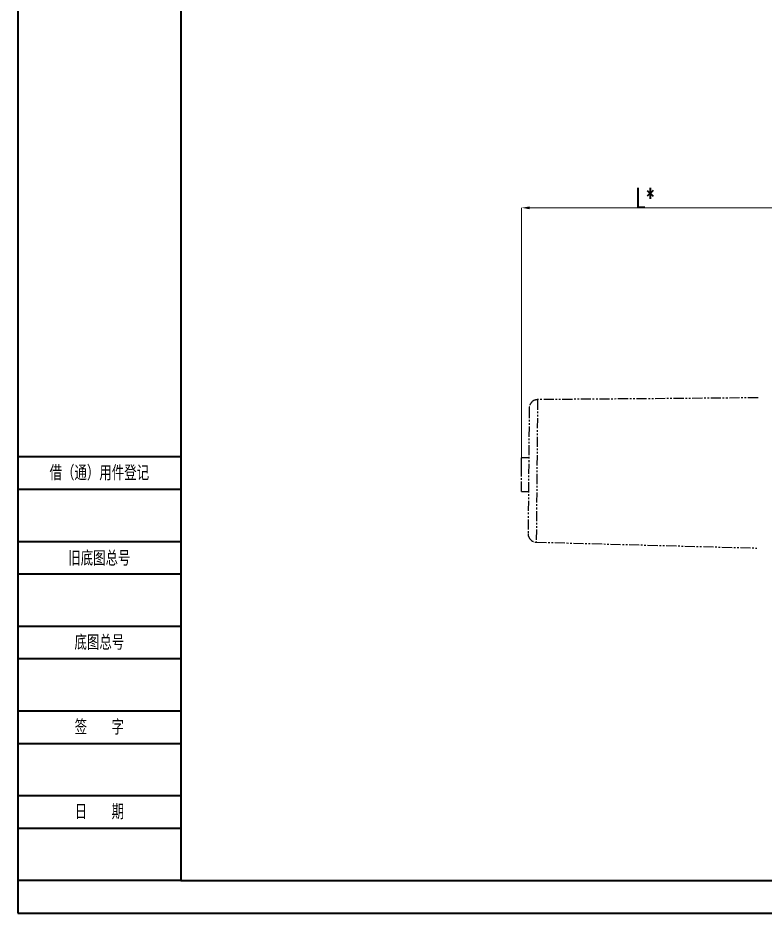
# Model space of a CAD drawing. Header units: millimetres. Extents: x 7861 to 11104, y 3791 to 6084.
# Drawn here: x 7861 to 8746, y 3791 to 4852 of the extents above; entities that cross this region are included whole.
import ezdxf

# ---------------------------------------------------------------- set-up
doc = ezdxf.new("R2010")
doc.units = ezdxf.units.MM
doc.linetypes.add('双点画线', pattern=[22, 12, -2, 2, -2, 2, -2])
for name, color, linetype, lineweight in [('AM_BOR', 7, 'Continuous', 50), ('文字', 7, 'Continuous', 13), ('标注', 3, 'Continuous', 13), ('粗实线', 7, 'Continuous', 40)]:
    doc.layers.add(name, color=color, linetype=linetype, lineweight=lineweight)
doc.styles.add('SLDTEXTSTYLE1', font='txt.shx', dxfattribs={"width": 0.7, "bigfont": 'gbcbig.shx'})
doc.styles.add('标注', font='txt.shx', dxfattribs={"width": 0.7, "height": 3.5})
doc.dimstyles.new('SLDDIMSTYLE12$0', dxfattribs={"dimtxt": 12, "dimasz": 10, "dimexe": 0, "dimexo": 0.0625, "dimgap": 0.875, "dimtad": 1, "dimdec": 1, "dimlfac": 1.8, "dimrnd": 1e-09, "dimzin": 12, "dimdsep": 46, "dimtxsty": 'SLDTEXTSTYLE1', "dimcen": 0.09, "dimdle": 8.16, "dimclrd": 3, "dimclre": 3, "dimadec": 0, "dimazin": 3, "dimtfac": 1, "dimtdec": 1, "dimtofl": 0, "dimtmove": 0, "dimatfit": 3, "dimfxl": 0, "dimfrac": 2, "dimtolj": 1, "dimlwd": 5, "dimlwe": 5, "dimarcsym": 0})

# ---------------------------------------------------------------- blocks, each defined once
blk = doc.blocks.new('*D94')
at = {"layer": 'Defpoints', "color": 0, "transparency": 16777216}
for p in [(8806.5, 4626.7), (8457.6, 4330.3), (8806.5, 4329.4)]:
    blk.add_point(p, dxfattribs=at)
at = {"layer": '标注', "color": 3, "lineweight": 5, "transparency": 16777216}
blk.add_line((8457.6, 4330.4), (8457.6, 4626.7), dxfattribs=at)
at = {"layer": '标注', "color": 3, "linetype": 'Continuous', "lineweight": 5, "transparency": 16777216}
for p, q in [((8467.6, 4626.7), (8796.5, 4626.7)), ((8806.5, 4329.5), (8806.5, 4626.7))]:
    blk.add_line(p, q, dxfattribs=at)
at = {"layer": '标注', "color": 3, "transparency": 16777216}
for points in [[(8467.6, 4628.3), (8467.6, 4625), (8457.6, 4626.7)], [(8796.5, 4628.3), (8796.5, 4625), (8806.5, 4626.7)]]:
    blk.add_solid(points, dxfattribs=at)
at = {"layer": '标注', "color": 0, "transparency": 16777216, "insert": (8604.3, 4639), "char_height": 10, "attachment_point": 5, "style": 'SLDTEXTSTYLE1'}
blk.add_mtext('\\A1;{\\H2.28571x;L*}', dxfattribs=at)
blk = doc.blocks.new('rA3')
at = {"layer": '粗实线'}
for p, q in [((333.38, 421.26), (333.38, 124.26)), ((358.38, 416.26), (358.38, 129.26)), ((358.38, 194.26), (333.38, 194.26)), ((358.38, 189.26), (333.38, 189.26)), ((358.38, 181.26), (333.38, 181.26)), ((358.38, 176.26), (333.38, 176.26)), ((358.38, 168.26), (333.38, 168.26)), ((358.38, 163.26), (333.38, 163.26)), ((358.38, 155.26), (333.38, 155.26)), ((358.38, 150.26), (333.38, 150.26)), ((358.38, 142.26), (333.38, 142.26)), ((358.38, 137.26), (333.38, 137.26)), ((358.38, 129.26), (333.38, 129.26)), ((358.38, 129.26), (748.38, 129.26)), ((333.38, 124.26), (753.38, 124.26))]:
    blk.add_line(p, q, dxfattribs=at)
at = {"layer": '文字', "char_height": 2, "width": 25, "attachment_point": 5, "style": '标注'}
for s, insert in [('{\\fSimSun|b0|i0|c134|p54;借（通）用件登记}', (345.88, 191.76)), ('{\\fSimSun|b0|i0|c134|p54;旧底图总号}', (345.88, 178.67)), ('{\\fSimSun|b0|i0|c134|p54;底图总号}', (345.88, 165.76)), ('{\\fSimSun|b0|i0|c134|p54;签}   {\\fSimSun|b0|i0|c134|p54;字}', (345.88, 152.76)), ('{\\fSimSun|b0|i0|c134|p54;日}   {\\fSimSun|b0|i0|c134|p54;期}', (345.88, 139.76))]:
    blk.add_mtext(s, dxfattribs=dict(at, insert=insert))

msp = doc.modelspace()

# ---------------------------------------------------------------- linework, layer by layer
at = {"color": 7, "linetype": '双点画线', "lineweight": 25}
for p, q in [((8476.812, 4399.393), (8475.249, 4230.518)), ((8738.018, 4401.534), (8476.812, 4399.393)), ((8466.895, 4389.486), (8465.517, 4240.607)), ((8466.347, 4330.345), (8457.566, 4330.345)), ((8457.566, 4290.345), (8457.566, 4310.345)), ((8457.566, 4290.345), (8465.977, 4290.345)), ((8475.249, 4230.518), (8736.37, 4223.542))]:
    msp.add_line(p, q, dxfattribs=at)
at = {"color": 7, "linetype": 'Continuous', "lineweight": 25}
msp.add_line((8457.566, 4310.345), (8457.566, 4330.345), dxfattribs=at)
at = {"color": 7, "linetype": '双点画线', "lineweight": 25}
for centre, start, end in [((8476.894, 4389.393), 90.469753, 179.469753), ((8475.516, 4240.514), 179.469753, 268.469753)]:
    msp.add_arc(centre, 10, start, end, dxfattribs=at)

# ---------------------------------------------------------------- block references
at = {"layer": 'AM_BOR', "xscale": 7.720839843750002, "yscale": 7.720839843750002, "zscale": 7.720839843750002}
msp.add_blockref('rA3', (5287.098, 2831.593), dxfattribs=at)

# ---------------------------------------------------------------- dimensions: what is measured, and where the dimension line sits
at = {"layer": '标注'}
dim = msp.add_linear_dim(base=(8806.469, 4626.66), p1=(8457.566, 4330.345), p2=(8806.469, 4329.411), text='{\\H2.28571x;L*}', dimstyle='SLDDIMSTYLE12$0', override={"dimtxt": 10, "dimtdec": 3, "dimtzin": 0}, dxfattribs=at)
dim.commit()
dim.dimension.update_dxf_attribs({"geometry": '*D94', "text_midpoint": (8604.32, 4626.66), "dimtype": 160})

doc.saveas('drawing.dxf')
